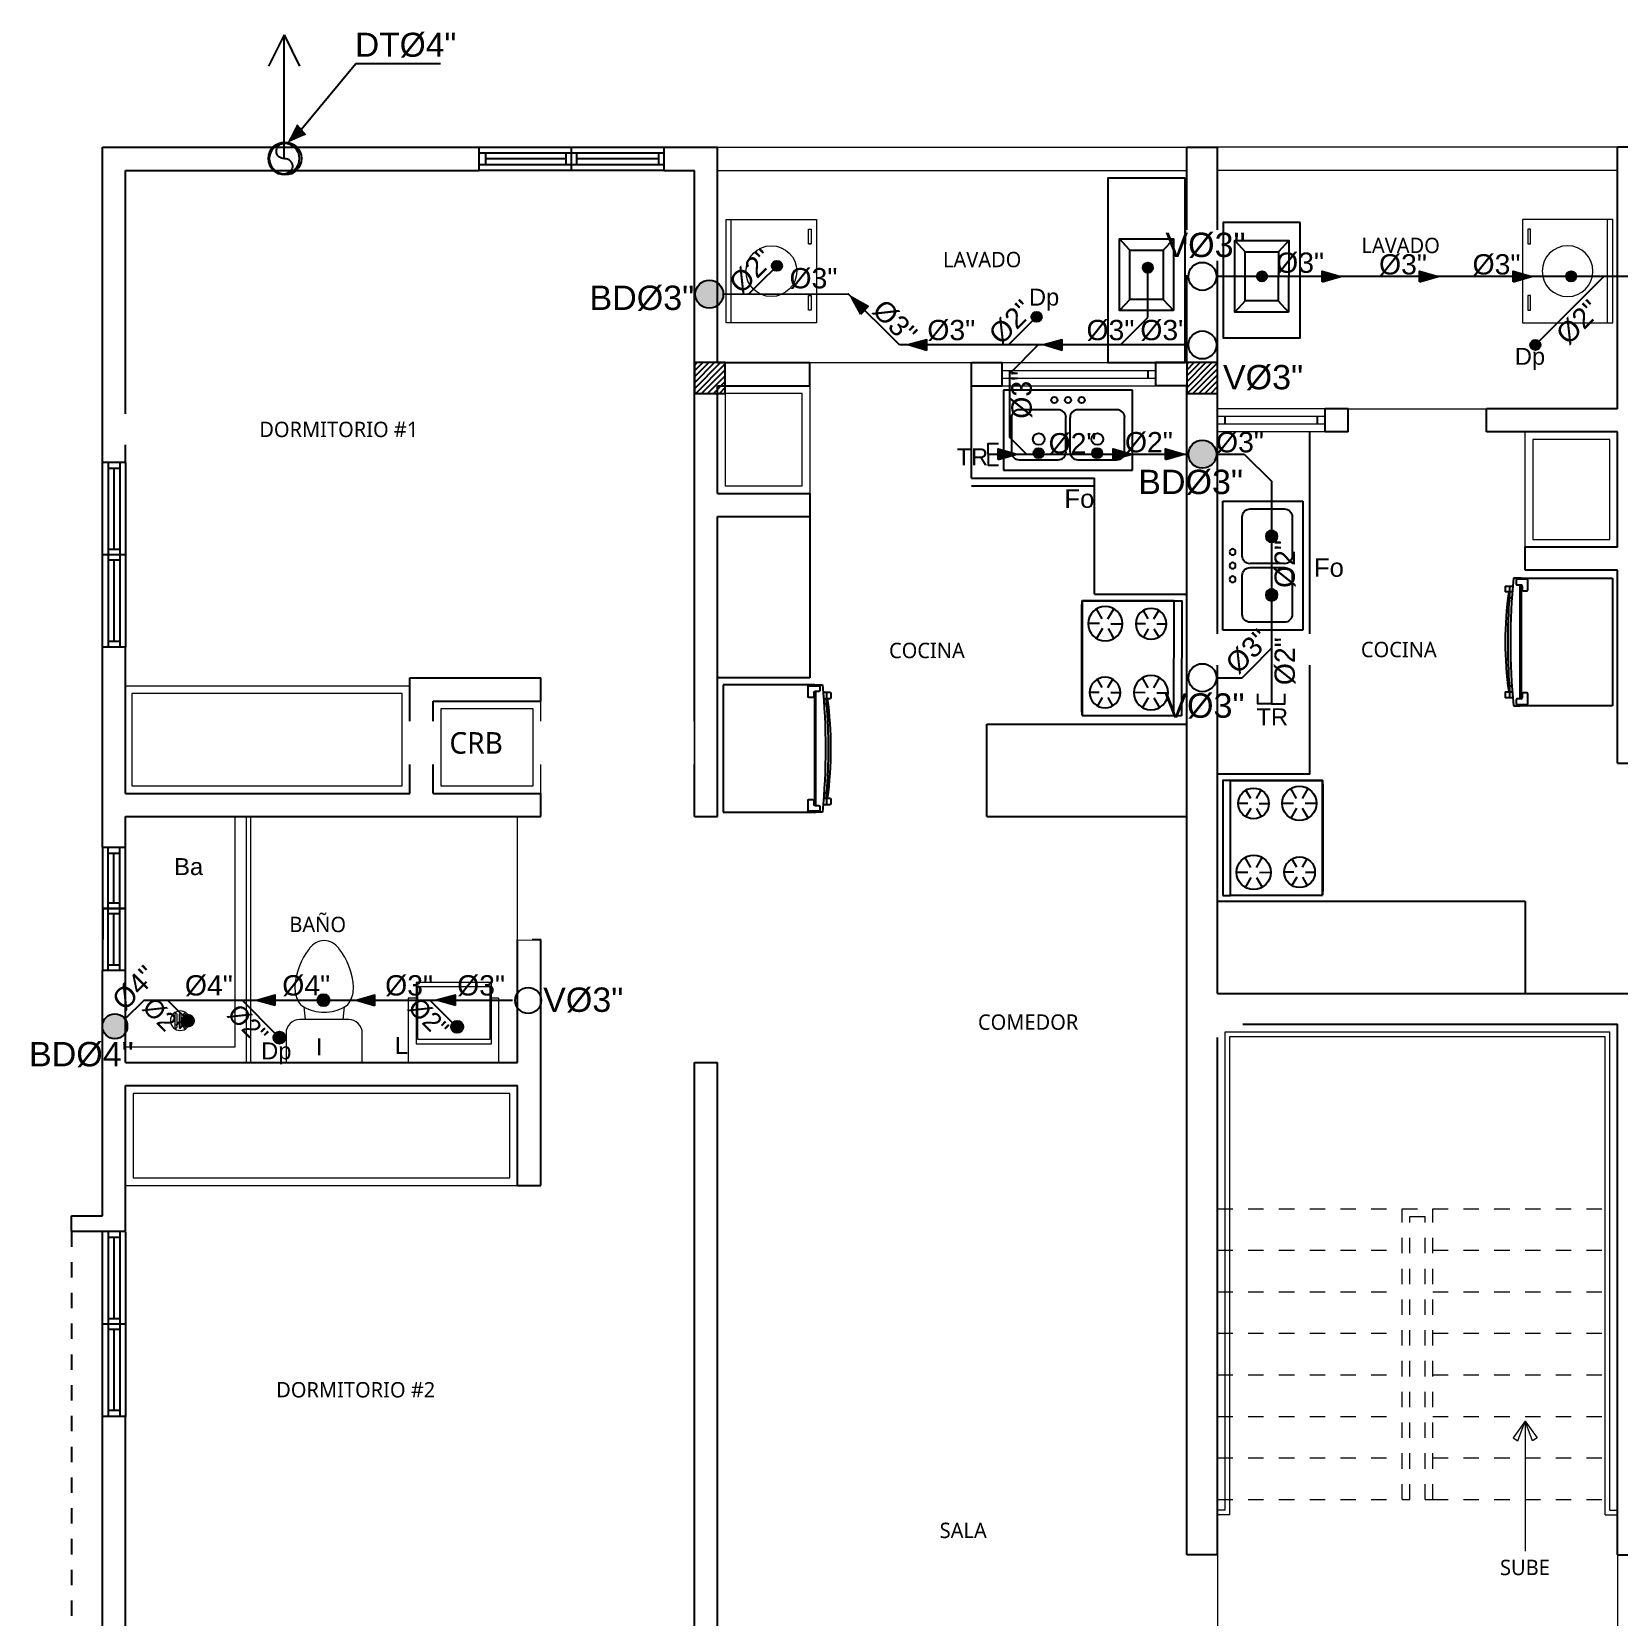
# Model space of a CAD drawing. Header units: feet. Extents: x 1019 to 2236, y -546 to 122.
# Drawn here: x 1084.19 to 1094.51, y 27.31 to 37.61 of the extents above; entities that cross this region are included whole.
import ezdxf

# ---------------------------------------------------------------- set-up
doc = ezdxf.new("R2010")
doc.units = ezdxf.units.FT
doc.header["$LTSCALE"] = 0.05
doc.header["$MEASUREMENT"] = 0
doc.linetypes.add('DASHED2', pattern=[0.375, 0.25, -0.125])
doc.linetypes.add('HIDDEN', pattern=[9.525, 6.35, -3.175])
for name, color, linetype, lineweight in [('A-GENM', 8, 'Continuous', 9), ('A-WALL', 7, 'Continuous', 25), ('closet', 8, 'Continuous', 5), ('COCINA', 8, 'Continuous', 25), ('escalera', 8, 'DASHED2', 0), ('FURN', 8, 'Continuous', 9), ('I-FURN', 8, 'Continuous', 0), ('P-SANR-FIXT', 8, 'Continuous', 9)]:
    doc.layers.add(name, color=color, linetype=linetype, lineweight=lineweight)
for name, color, linetype in [('AGUASNEGRAS', 4, 'Continuous'), ('ANNDTTEXT', 2, 'Continuous'), ('columna', 9, 'Continuous'), ('MUEBLES', 8, 'Continuous'), ('PERT-VENT', 8, 'Continuous'), ('PISO', 8, 'Continuous'), ('TEXTO', 2, 'Continuous'), ('TEXXT', 2, 'Continuous'), ('TXT', 2, 'Continuous'), ('VUELO', 8, 'HIDDEN')]:
    doc.layers.add(name, color=color, linetype=linetype)
doc.styles.add('ads', font='trebuc.ttf', dxfattribs={"height": 0.14})
doc.styles.add('DAMIAN', font='arial.ttf', dxfattribs={"height": 0.12})

# ---------------------------------------------------------------- blocks, each defined once
blk = doc.blocks.new('A$C2C3967B4')
at = {"layer": 'COCINA'}
for p, q in [((0.838, 0.52), (0, 0.52)), ((0, 0.52), (0, 0)), ((0.838, 0), (0.838, 0.52)), ((0.051, 0.342), (0.051, 0.119)), ((0.356, 0.393), (0.102, 0.393)), ((0.406, 0.119), (0.406, 0.342)), ((0.432, 0.342), (0.432, 0.119)), ((0.737, 0.393), (0.483, 0.393)), ((0.787, 0.119), (0.787, 0.342)), ((0.102, 0.068), (0.356, 0.068)), ((0.483, 0.068), (0.737, 0.068)), ((0, 0), (0.838, 0))]:
    blk.add_line(p, q, dxfattribs=at)
for centre, radius in [((0.33, 0.456), 0.0201), ((0.419, 0.456), 0.0201), ((0.508, 0.456), 0.0201), ((0.229, 0.202), 0.0381), ((0.61, 0.202), 0.0381)]:
    blk.add_circle(centre, radius, dxfattribs=at)
for centre, start, end in [((0.102, 0.342), 90, 180), ((0.356, 0.342), 0, 90), ((0.483, 0.342), 90, 180), ((0.737, 0.342), 0, 90), ((0.102, 0.119), 180, 270), ((0.356, 0.119), 270, 0), ((0.483, 0.119), 180, 270), ((0.737, 0.119), 270, 0)]:
    blk.add_arc(centre, 0.0508, start, end, dxfattribs=at)
blk = doc.blocks.new('A$C285A50AC')
at = {"layer": 'MUEBLES'}
for p, q in [((0.001, 0.69, -0.889), (0, 0.029, -0.889)), ((0.001, 0.69), (0.001, 0.639)), ((0.763, 0.688), (0.001, 0.69)), ((0.763, 0.688, -0.889), (0.001, 0.69, -0.889)), ((0.001, 0.639), (0.763, 0.637)), ((0.762, 0.028, -0.889), (0.763, 0.688, -0.889)), ((0.763, 0.637), (0.763, 0.688)), ((0, 0.029, -0.889), (0.762, 0.028, -0.889))]:
    blk.add_line(p, q, dxfattribs=at)
at = {"layer": 'MUEBLES', "color": 8}
for p, q in [((0.12, 0.505, 0.003), (0.054, 0.543, 0.003)), ((0.153, 0.524, 0.003), (0.153, 0.6, 0.003)), ((0.186, 0.505, 0.003), (0.252, 0.543, 0.003)), ((0.577, 0.504, 0.003), (0.523, 0.536, 0.003)), ((0.61, 0.523, 0.003), (0.611, 0.587, 0.003)), ((0.643, 0.504, 0.003), (0.698, 0.536, 0.003)), ((0.12, 0.467, 0.003), (0.054, 0.429, 0.003)), ((0.153, 0.448, 0.003), (0.153, 0.372, 0.003)), ((0.186, 0.467, 0.003), (0.252, 0.429, 0.003)), ((0.577, 0.466, 0.003), (0.522, 0.435, 0.003)), ((0.61, 0.447, 0.003), (0.61, 0.384, 0.003)), ((0.643, 0.466, 0.003), (0.698, 0.434, 0.003)), ((0.12, 0.2, 0.003), (0.065, 0.232, 0.003)), ((0.153, 0.219, 0.003), (0.153, 0.283, 0.003)), ((0.186, 0.2, 0.003), (0.241, 0.232, 0.003)), ((0.577, 0.2, 0.003), (0.511, 0.238, 0.003)), ((0.61, 0.219, 0.003), (0.61, 0.295, 0.003)), ((0.643, 0.199, 0.003), (0.709, 0.237, 0.003)), ((0.12, 0.162, 0.003), (0.065, 0.131, 0.003)), ((0.153, 0.143, 0.003), (0.152, 0.08, 0.003)), ((0.186, 0.162, 0.003), (0.241, 0.13, 0.003)), ((0.577, 0.162, 0.003), (0.511, 0.124, 0.003)), ((0.61, 0.142, 0.003), (0.61, 0.066, 0.003)), ((0.643, 0.161, 0.003), (0.709, 0.123, 0.003))]:
    blk.add_line(p, q, dxfattribs=at)
at = {"layer": 'MUEBLES', "extrusion": (-0.001805, -0.999998, 0)}
for p, q in [((0.063, 0.027, -0.622), (0.698, 0.025, -0.622)), ((0.063, 0.027, -0.102), (0.698, 0.025, -0.102))]:
    blk.add_line(p, q, dxfattribs=at)
at = {"layer": 'MUEBLES'}
for centre, radius in [((0.153, 0.486, 0.003), 0.114), ((0.61, 0.485, 0.003), 0.102), ((0.153, 0.181, 0.003), 0.102), ((0.61, 0.181, 0.003), 0.114)]:
    blk.add_circle(centre, radius, dxfattribs=at)
at = {"layer": 'MUEBLES', "color": 8, "extrusion": (-0.001805, -0.999998, 0)}
for centre in [(0.089, -0.038, -0.027), (0.216, -0.038, -0.027), (0.381, -0.038, -0.027), (0.546, -0.038, -0.027), (0.673, -0.038, -0.027)]:
    blk.add_circle(centre, 0.0254, dxfattribs=at)
at = {"layer": 'MUEBLES'}
for points in [[(0, 0.029), (0.001, 0.639), (0.763, 0.637), (0.762, 0.028)], [(0.001, 0.69, 0.254), (0.001, 0.639, 0.254), (0.763, 0.637, 0.254), (0.763, 0.688, 0.254)]]:
    blk.add_3dface(points, dxfattribs=at)
at = {"layer": 'MUEBLES', "color": 8}
for points in [[(0.025, 0.027, -0.076), (0.025, 0.027, -0.533), (0.737, 0.025, -0.533), (0.737, 0.025, -0.076)], [(0.025, 0.027, -0.597), (0.025, 0.027, -0.851), (0.737, 0.025, -0.851), (0.737, 0.025, -0.597)]]:
    blk.add_3dface(points, dxfattribs=at)
blk = doc.blocks.new('A$C007B5363')
at = {"layer": 'COCINA'}
for p, q in [((0, 0.829), (0.594, 0.829)), ((0, 0), (0, 0.829)), ((0.594, 0.829), (0.601, 0.829)), ((0.594, 0.822), (0.594, 0.829)), ((0.601, 0.829), (0.601, 0.822)), ((0.645, 0.829), (0.601, 0.829)), ((0.551, 0.816), (0.551, 0.752)), ((0.621, 0.822), (0.557, 0.822)), ((0.557, 0.746), (0.582, 0.746)), ((0.589, 0.752), (0.589, 0.778)), ((0.594, 0.045), (0.594, 0.784)), ((0.595, 0.784), (0.621, 0.784)), ((0.601, 0.784), (0.601, 0.044)), ((0.627, 0.791), (0.627, 0.816)), ((0.649, 0.778), (0.671, 0.778)), ((0.671, 0.74), (0.651, 0.74)), ((0.671, 0.778), (0.698, 0.778)), ((0.671, 0.74), (0.671, 0.778)), ((0.671, 0.74), (0.671, 0.778)), ((0.698, 0.74), (0.671, 0.74)), ((0.671, 0.74), (0.671, 0.702)), ((0.671, 0.702), (0.671, 0.74)), ((0.699, 0.74), (0.699, 0.778)), ((0.654, 0.702), (0.671, 0.702)), ((0.671, 0.127), (0.654, 0.127)), ((0.671, 0.127), (0.671, 0.089)), ((0.671, 0.089), (0.671, 0.127)), ((0.594, 0), (0, 0)), ((0.551, 0.076), (0.551, 0.013)), ((0.582, 0.083), (0.557, 0.083)), ((0.557, 0.006), (0.621, 0.006)), ((0.589, 0.051), (0.589, 0.076)), ((0.594, 0), (0.594, 0.006)), ((0.594, 0), (0.601, 0)), ((0.621, 0.044), (0.595, 0.044)), ((0.601, 0.006), (0.601, 0)), ((0.601, 0), (0.645, 0)), ((0.627, 0.013), (0.627, 0.038)), ((0.671, 0.051), (0.649, 0.051)), ((0.651, 0.089), (0.671, 0.089)), ((0.671, 0.089), (0.698, 0.089)), ((0.671, 0.051), (0.671, 0.089)), ((0.671, 0.051), (0.671, 0.089)), ((0.698, 0.051), (0.671, 0.051)), ((0.699, 0.051), (0.699, 0.089))]:
    blk.add_line(p, q, dxfattribs=at)
for centre, radius, start, end in [((-3.851, 0.414), 4.515, 354.7351, 5.2649), ((0.557, 0.816), 0.00635, 90, 180), ((0.557, 0.752), 0.00635, 180, 270), ((0.582, 0.752), 0.00635, 270, 360), ((0.595, 0.778), 0.00635, 90, 180), ((0.621, 0.816), 0.00635, 360, 90), ((0.621, 0.791), 0.00635, 270, 360), ((-1.675, 0.414), 2.373, 352.1151, 7.8849), ((-3.079, 0.414), 3.761, 355.6182, 4.3818), ((0.557, 0.076), 0.00635, 90, 180), ((0.557, 0.013), 0.00635, 180, 270), ((0.582, 0.076), 0.00635, 360, 90), ((0.595, 0.051), 0.00635, 180, 270), ((0.621, 0.038), 0.00635, 360, 90), ((0.621, 0.013), 0.00635, 270, 360)]:
    blk.add_arc(centre, radius, start, end, dxfattribs=at)
blk = doc.blocks.new('bath_sink_6127 - bath_sink_6127-V2-Nivel 1')
at = {"layer": 'I-FURN'}
for p, q in [((0.293, 0.297), (-0.127, 0.297)), ((-0.127, 0.297), (-0.127, -0.29)), ((0.395, 0.244), (-0.005, 0.244)), ((-0.005, 0.244), (-0.005, -0.245)), ((0.025, -0.234), (0.025, 0.233)), ((0.025, 0.233), (0.369, 0.233)), ((0.293, 0.244), (0.293, 0.297)), ((0.369, 0.233), (0.369, -0.234)), ((0.395, -0.245), (0.395, 0.244)), ((0.293, -0.29), (-0.127, -0.29)), ((-0.005, -0.245), (0.395, -0.245)), ((0.369, -0.234), (0.025, -0.234)), ((0.293, -0.29), (0.293, -0.245))]:
    blk.add_line(p, q, dxfattribs=at)
blk = doc.blocks.new('Toilet_-_Tank_-_3D_4840 - 17_ High_ Seat Not Visible-536545-Nivel 1')
at = {"layer": 'P-SANR-FIXT'}
for p, q in [((0.248, 0.489), (-0.248, 0.489)), ((-0.248, 0.489), (-0.248, 0.298)), ((0.248, 0.298), (0.248, 0.489)), ((-0.159, 0.21), (-0.123, 0.21)), ((-0.123, 0.21), (-0.132, 0.127)), ((-0.123, 0.21), (0.123, 0.21)), ((0.132, 0.127), (0.123, 0.21)), ((0.123, 0.21), (0.159, 0.21))]:
    blk.add_line(p, q, dxfattribs=at)
for centre, radius, start, end in [((-0.159, 0.298), 0.0889, 180, 270), ((0.159, 0.298), 0.0889, 270, 360), ((-0.083, 0.041), 0.0995, 119.8981, 151.0596), ((0, -0.104), 0.266, 90.1019, 119.8981), ((0, -0.104), 0.266, 60.1019, 89.8981), ((0.083, 0.041), 0.0995, 28.9404, 60.1019), ((-0.023, 0.008), 0.167, 151.0596, 182.709), ((0.023, 0.008), 0.167, 357.291, 28.9404), ((0.25, 0.021), 0.441, 182.709, 218.5058), ((-0.25, 0.021), 0.441, 321.4942, 357.291), ((0.011, -0.169), 0.136, 218.5058, 265.219), ((-0.011, -0.169), 0.136, 274.781, 321.4942)]:
    blk.add_arc(centre, radius, start, end, dxfattribs=at)
blk = doc.blocks.new('A$C01EB0BB3')
at = {"layer": 'FURN'}
for p, q in [((0, 0, 224.5603), (0, 0.6096, 224.5603)), ((0, 0.6096, 224.5603), (0.5334, 0.6096, 224.5603)), ((0.5034, 0.6096, 224.5603), (0.5034, 0, 224.5603)), ((0.5334, 0.6096, 224.5603), (0.5334, 0, 224.5603)), ((0.5334, 0, 224.5603), (0, 0, 224.5603))]:
    blk.add_line(p, q, dxfattribs=at)
at = {"layer": 'FURN', "ltscale": 0.02, "elevation": 224.5603}
for points in [[(0.047, 0.5357), (0.047, 0.4496), (0.0315, 0.4496), (0.0315, 0.5357)], [(0.047, 0.1432), (0.047, 0.0572), (0.0315, 0.0572), (0.0315, 0.1432)]]:
    blk.add_lwpolyline(points, close=True, dxfattribs=at)
at = {"layer": 'FURN', "ltscale": 0.02}
blk.add_circle((0.2667, 0.3048, 224.5603), 0.15, dxfattribs=at)
blk = doc.blocks.new('A$C153C7E87')
at = {"layer": 'COCINA'}
for p, q in [((0.076, 0.804), (0.143, 0.731)), ((0.427, 0.804), (0.36, 0.731)), ((0.143, 0.411), (0.076, 0.339)), ((0.36, 0.411), (0.427, 0.339))]:
    blk.add_line(p, q, dxfattribs=at)
at = {"layer": 'COCINA', "extrusion": (1.60732e-15, -2.48059e-15, -1)}
for points in [[(-0.502, 1.2), (0, 1.2), (0, 0), (-0.502, 0)], [(-0.427, 0.339), (-0.076, 0.339), (-0.076, 0.804), (-0.427, 0.804)], [(-0.36, 0.411), (-0.143, 0.411), (-0.143, 0.731), (-0.36, 0.731)]]:
    blk.add_lwpolyline(points, close=True, dxfattribs=at)
blk = doc.blocks.new('A$C59FC24C1')
at = {"layer": 'PERT-VENT', "extrusion": (-2.36783e-12, 8.94772e-16, -1)}
for p, q in [((0, 0), (0, 1.2)), ((0.038, 1.2), (0.038, 0)), ((0.038, 1.165), (0.113, 1.165)), ((0.038, 1.165), (0.113, 1.165)), ((0.075, 1.165), (0.075, 0.635)), ((0.113, 1.2), (0.113, 0)), ((0.15, 1.2), (0.15, 0)), ((0.113, 0.635), (0.038, 0.635)), ((0.15, 0.6), (0, 0.6)), ((0.113, 0.565), (0.038, 0.565)), ((0.075, 0.565), (0.075, 0.04)), ((0.038, 0.04), (0.113, 0.04))]:
    blk.add_line(p, q, dxfattribs=at)
blk = doc.blocks.new('A$C206B62E9')
at = {"color": 2}
blk.add_circle((0.125, 0.125), 0.125, dxfattribs=at)
for centre, start, end in [((0.063, 0.129), 356.4536, 176.4536), ((0.187, 0.121), 176.4536, 356.4536)]:
    blk.add_arc(centre, 0.0625, start, end, dxfattribs=at)
blk = doc.blocks.new('A$C012446DC')
at = {"layer": 'PISO'}
h = blk.add_hatch(dxfattribs=at)
h.set_pattern_fill('ANSI31', color=256, scale=0.008571, angle=180)
h.set_pattern_definition([(225, (206536.064322, 1154820.960068), (0.0192434059784, -0.0192434059784), [])])
h.paths.add_polyline_path([(0, 0), (0.2, 0), (0.2, 0.2), (0, 0.2)])
at = {"layer": 'columna'}
blk.add_lwpolyline([(0.2, 0.2), (0, 0.2), (0, 0), (0.2, 0)], close=True, dxfattribs=at)
blk = doc.blocks.new('A$C387E0859')
for p in [(0, 8.7), (3.2, 8.7), (0, 0), (3.2, 0), (6, 0), (9.2, 0)]:
    blk.add_blockref('A$C012446DC', p)
blk = doc.blocks.new('A$C074D4DC8')
at = {"layer": 'FURN'}
blk.add_line((0.0418, 0.3424), (0.0418, -0.1979), dxfattribs=at)
for points in [[(0.0418, 0.3424), (-0.0084, 0.2735), (0.0117, 0.2615), (0.0418, 0.3424)], [(0.0418, 0.3424), (0.0919, 0.2735), (0.0719, 0.2615), (0.0418, 0.3424)]]:
    blk.add_lwpolyline(points, dxfattribs=at)

msp = doc.modelspace()

# ---------------------------------------------------------------- hatches: boundary and pattern name
at = {"layer": 'AGUASNEGRAS', "ltscale": 3}
h = msp.add_hatch(color=256, dxfattribs=at)
h.dxf.hatch_style = 1
edge = h.paths.add_edge_path()
edge.add_arc((1092.19, 36.023), 0.033, 270, 630, ccw=False)
at = {"layer": 'AGUASNEGRAS'}
for points in [[(1092.58, 36.057), (1092.699, 36.023), (1092.58, 35.988)], [(1093.214, 36.057), (1093.334, 36.023), (1093.214, 35.988)], [(1093.822, 36.057), (1093.942, 36.023), (1093.822, 35.988)], [(1089.63, 35.827), (1089.521, 35.888), (1089.582, 35.778)], [(1090.01, 35.611), (1089.89, 35.577), (1090.01, 35.542)], [(1090.89, 35.611), (1090.77, 35.577), (1090.89, 35.542)], [(1090.475, 34.902), (1090.595, 34.867), (1090.475, 34.833)], [(1091.222, 34.902), (1091.342, 34.867), (1091.222, 34.833)], [(1091.562, 34.902), (1091.682, 34.867), (1091.562, 34.833)], [(1085.774, 31.351), (1085.654, 31.316), (1085.774, 31.282)], [(1086.422, 31.35), (1086.302, 31.316), (1086.422, 31.281)], [(1086.945, 31.351), (1086.825, 31.317), (1086.945, 31.282)]]:
    msp.add_hatch(color=256, dxfattribs=at).paths.add_polyline_path(points)
at = {"layer": 'AGUASNEGRAS', "ltscale": 3}
h = msp.add_hatch(color=256, dxfattribs=at)
h.dxf.hatch_style = 1
edge = h.paths.add_edge_path()
edge.add_arc((1094.2, 36.023), 0.033, 270, 630, ccw=False)
h = msp.add_hatch(color=256, dxfattribs=at)
h.dxf.hatch_style = 1
edge = h.paths.add_edge_path()
edge.add_arc((1088.596, 35.907), 0.091, 0, 360)
h = msp.add_hatch(color=256, dxfattribs=at)
h.dxf.hatch_style = 1
edge = h.paths.add_edge_path()
edge.add_arc((1090.724, 35.76), 0.033, 270, 630, ccw=False)
h = msp.add_hatch(color=256, dxfattribs=at)
h.dxf.hatch_style = 1
edge = h.paths.add_edge_path()
edge.add_arc((1093.967, 35.577), 0.033, 270, 630, ccw=False)
h = msp.add_hatch(color=256, dxfattribs=at)
h.dxf.hatch_style = 1
edge = h.paths.add_edge_path()
edge.add_arc((1090.737, 34.874), 0.033, 0, 360)
h = msp.add_hatch(color=256, dxfattribs=at)
h.dxf.hatch_style = 1
edge = h.paths.add_edge_path()
edge.add_arc((1091.118, 34.874), 0.033, 0, 360)
h = msp.add_hatch(color=256, dxfattribs=at)
h.dxf.hatch_style = 1
edge = h.paths.add_edge_path()
edge.add_arc((1091.802, 34.867), 0.091, 0, 360)
h = msp.add_hatch(color=256, dxfattribs=at)
h.dxf.hatch_style = 1
edge = h.paths.add_edge_path()
edge.add_arc((1092.251, 34.333), 0.033, 0, 360)
h = msp.add_hatch(color=256, dxfattribs=at)
h.dxf.hatch_style = 1
edge = h.paths.add_edge_path()
edge.add_arc((1092.251, 33.952), 0.033, 0, 360)
h = msp.add_hatch(color=256, dxfattribs=at)
h.dxf.hatch_style = 1
edge = h.paths.add_edge_path()
edge.add_arc((1086.087, 31.318), 0.0394, 0, 360)
h = msp.add_hatch(color=256, dxfattribs=at)
h.dxf.hatch_style = 1
edge = h.paths.add_edge_path()
edge.add_arc((1084.731, 31.148), 0.0812, 0, 360)
h = msp.add_hatch(color=256, dxfattribs=at)
h.dxf.hatch_style = 1
edge = h.paths.add_edge_path()
edge.add_arc((1085.206, 31.184), 0.0394, 0, 360)
h = msp.add_hatch(color=256, dxfattribs=at)
h.dxf.hatch_style = 1
edge = h.paths.add_edge_path()
edge.add_arc((1086.957, 31.144), 0.0394, 0, 360)
h = msp.add_hatch(color=256, dxfattribs=at)
h.dxf.hatch_style = 1
edge = h.paths.add_edge_path()
edge.add_arc((1085.802, 31.074), 0.0394, 0, 360)
at = {"layer": 'TEXTO'}
msp.add_hatch(color=2, dxfattribs=at).paths.add_polyline_path([(1085.853, 36.891), (1085.971, 36.943), (1085.914, 37.009)])
msp.add_hatch(color=2, dxfattribs=at).paths.add_polyline_path([(1085.853, 36.891), (1085.971, 36.943), (1085.914, 37.009)])

# ---------------------------------------------------------------- linework, layer by layer
at = {"layer": 'A-GENM'}
for p, q in [((1088.65, 36.862), (1091.7, 36.862)), ((1091.9, 36.862), (1091.9, 36.862)), ((1094.5, 36.862), (1091.9, 36.862)), ((1088.65, 36.712), (1091.7, 36.712)), ((1094.5, 36.712), (1091.9, 36.712)), ((1094.5, 32.859), (1094.5, 32.859))]:
    msp.add_line(p, q, dxfattribs=at)
at = {"layer": 'A-WALL'}
for p, q in [((1084.65, 36.862), (1087.1, 36.862)), ((1084.65, 34.815), (1084.65, 36.862)), ((1084.65, 36.862), (1087.1, 36.862)), ((1088.3, 36.862), (1088.65, 36.862)), ((1088.65, 35.462), (1088.65, 36.862)), ((1091.7, 35.462), (1091.7, 36.862)), ((1091.7, 36.862), (1091.9, 36.862)), ((1091.9, 31.362), (1091.9, 36.862)), ((1096.097, 36.862), (1094.5, 36.862)), ((1094.5, 35.162), (1094.5, 36.862)), ((1084.8, 34.815), (1084.8, 36.712)), ((1084.8, 36.712), (1087.1, 36.712)), ((1088.3, 36.712), (1088.5, 36.712)), ((1088.5, 32.512), (1088.5, 36.712)), ((1088.65, 35.462), (1089.25, 35.462)), ((1089.25, 35.312), (1089.25, 35.462)), ((1090.3, 35.312), (1090.3, 35.462)), ((1090.3, 35.462), (1090.5, 35.462)), ((1090.5, 35.312), (1090.5, 35.462)), ((1091.5, 35.312), (1091.5, 35.462)), ((1091.7, 35.462), (1091.5, 35.462)), ((1088.65, 35.312), (1089.25, 35.312)), ((1088.65, 34.612), (1088.65, 35.312)), ((1090.3, 35.312), (1090.5, 35.312)), ((1091.7, 35.312), (1091.5, 35.312)), ((1091.7, 27.712), (1091.7, 35.312)), ((1092.6, 35.012), (1092.6, 35.162)), ((1092.75, 35.162), (1092.6, 35.162)), ((1092.75, 35.012), (1092.75, 35.162)), ((1094.5, 35.162), (1093.65, 35.162)), ((1093.65, 35.012), (1093.65, 35.162)), ((1092.75, 35.012), (1092.6, 35.012)), ((1094.5, 35.012), (1093.65, 35.012)), ((1094.5, 34.262), (1094.5, 35.012)), ((1088.65, 34.612), (1089.25, 34.612)), ((1089.25, 34.612), (1089.25, 34.462)), ((1088.65, 34.462), (1089.25, 34.462)), ((1094.5, 34.262), (1093.9, 34.262)), ((1093.9, 34.112), (1093.9, 34.262)), ((1094.5, 34.112), (1093.9, 34.112)), ((1094.5, 32.859), (1094.5, 34.112)), ((1084.65, 32.313), (1084.65, 33.612)), ((1084.8, 32.662), (1084.8, 33.612)), ((1086.65, 32.662), (1086.65, 33.412)), ((1086.65, 33.412), (1087.5, 33.412)), ((1087.5, 33.262), (1087.5, 33.412)), ((1086.8, 32.662), (1086.8, 33.262)), ((1086.8, 33.262), (1087.5, 33.262)), ((1094.5, 32.859), (1096.75, 32.859)), ((1084.8, 32.662), (1086.65, 32.662)), ((1086.8, 32.662), (1087.5, 32.662)), ((1087.5, 32.512), (1087.5, 32.662)), ((1084.8, 32.313), (1084.8, 32.512)), ((1084.8, 32.512), (1087.5, 32.512)), ((1088.5, 32.512), (1088.65, 32.512)), ((1087.35, 30.912), (1087.35, 31.712)), ((1087.35, 31.712), (1087.5, 31.712)), ((1087.5, 30.112), (1087.5, 31.712)), ((1084.65, 29.915), (1084.65, 31.51)), ((1084.8, 30.912), (1084.8, 31.51)), ((1091.9, 31.362), (1094.7, 31.362)), ((1091.9, 27.712), (1091.9, 31.162)), ((1091.9, 27.712), (1091.9, 31.162)), ((1091.9, 31.162), (1094.5, 31.162)), ((1094.5, 27.712), (1094.5, 31.162)), ((1084.8, 30.912), (1087.35, 30.912)), ((1088.5, 25.862), (1088.5, 30.912)), ((1088.5, 30.912), (1088.65, 30.912)), ((1088.65, 26.712), (1088.65, 30.912)), ((1084.8, 29.815), (1084.8, 30.762)), ((1084.8, 30.762), (1087.35, 30.762)), ((1087.35, 30.112), (1087.35, 30.762)), ((1087.35, 30.112), (1087.5, 30.112)), ((1084.45, 29.815), (1084.45, 29.915)), ((1084.65, 25.712), (1084.65, 28.612)), ((1084.8, 25.862), (1084.8, 28.612)), ((1091.9, 27.712), (1091.7, 27.712)), ((1094.5, 27.712), (1094.7, 27.712))]:
    msp.add_line(p, q, dxfattribs=at)
at = {"layer": 'A-WALL', "extrusion": (-6.28888e-16, -1.94037e-15, -1)}
for p, q in [((1087.1, 36.712), (1087.1, 36.862)), ((1088.3, 36.862), (1088.3, 36.712))]:
    msp.add_line(p, q, dxfattribs=at)
at = {"layer": 'A-WALL', "extrusion": (-1.27878e-17, -1.31713e-15, -1)}
for p, q in [((1084.65, 34.815), (1084.8, 34.815)), ((1084.8, 33.612), (1084.65, 33.612)), ((1084.65, 32.313), (1084.8, 32.313)), ((1084.8, 31.51), (1084.65, 31.51)), ((1084.45, 29.915), (1084.65, 29.915)), ((1084.45, 29.815), (1084.8, 29.815)), ((1084.8, 28.612), (1084.65, 28.612))]:
    msp.add_line(p, q, dxfattribs=at)
at = {"layer": 'AGUASNEGRAS', "ltscale": 3}
for p, q in [((1094.7, 36.023), (1091.893, 36.023)), ((1093.991, 35.601), (1094.413, 36.023)), ((1088.687, 35.908, 0.417), (1089.498, 35.91, 0.109)), ((1089.832, 35.577), (1089.498, 35.91)), ((1090.724, 35.76), (1090.542, 35.577)), ((1091.27, 35.577), (1091.447, 35.755)), ((1091.711, 35.577), (1089.832, 35.577)), ((1090.735, 35.577), (1090.549, 35.391)), ((1090.549, 34.976), (1090.549, 35.391)), ((1090.658, 34.867), (1090.549, 34.976)), ((1090.409, 34.867), (1091.711, 34.867)), ((1091.893, 34.867), (1092.074, 34.867)), ((1092.074, 34.867), (1092.251, 34.691)), ((1091.893, 33.414), (1092.061, 33.414)), ((1084.919, 31.316), (1084.797, 31.195)), ((1087.316, 31.316), (1084.919, 31.316)), ((1085.076, 31.316), (1085.235, 31.157)), ((1085.56, 31.316), (1085.774, 31.102)), ((1086.78, 31.317), (1086.956, 31.14))]:
    msp.add_line(p, q, dxfattribs=at)
at = {"layer": 'AGUASNEGRAS'}
for points in [[(1092.58, 35.988), (1092.58, 36.057), (1092.699, 36.023)], [(1092.58, 35.988), (1092.699, 36.023)], [(1093.214, 35.988), (1093.214, 36.057), (1093.334, 36.023)], [(1093.214, 35.988), (1093.334, 36.023)], [(1093.822, 35.988), (1093.822, 36.057), (1093.942, 36.023)], [(1093.822, 35.988), (1093.942, 36.023)], [(1089.582, 35.778), (1089.63, 35.827), (1089.521, 35.888)], [(1089.582, 35.778), (1089.521, 35.888)], [(1090.01, 35.542), (1090.01, 35.611), (1089.89, 35.577)], [(1090.89, 35.542), (1090.89, 35.611), (1090.77, 35.577)], [(1090.01, 35.542), (1089.89, 35.577)], [(1090.89, 35.542), (1090.77, 35.577)], [(1090.475, 34.833), (1090.475, 34.902), (1090.595, 34.867)], [(1090.475, 34.833), (1090.595, 34.867)], [(1091.222, 34.833), (1091.222, 34.902), (1091.342, 34.867)], [(1091.222, 34.833), (1091.342, 34.867)], [(1091.562, 34.833), (1091.562, 34.902), (1091.682, 34.867)], [(1091.562, 34.833), (1091.682, 34.867)], [(1085.774, 31.282), (1085.774, 31.351), (1085.654, 31.316)], [(1085.774, 31.282), (1085.654, 31.316)], [(1086.422, 31.281), (1086.422, 31.35), (1086.302, 31.316)], [(1086.422, 31.281), (1086.302, 31.316)], [(1086.945, 31.282), (1086.945, 31.351), (1086.825, 31.317)], [(1086.945, 31.282), (1086.825, 31.317)]]:
    msp.add_lwpolyline(points, dxfattribs=at)
at = {"layer": 'AGUASNEGRAS', "ltscale": 3}
for points in [[(1090.409, 34.867), (1090.409, 34.937), (1090.477, 34.937)], [(1090.409, 34.867), (1090.409, 34.796), (1090.477, 34.796)], [(1092.251, 33.244), (1092.163, 33.244), (1092.163, 33.31)], [(1092.251, 33.244), (1092.338, 33.244), (1092.338, 33.31)]]:
    msp.add_lwpolyline(points, dxfattribs=at)
for centre, radius in [((1092.19, 36.023), 0.033), ((1094.2, 36.023), 0.033), ((1088.596, 35.907, 0.669), 0.091), ((1090.724, 35.76), 0.033), ((1091.802, 35.577), 0.091), ((1093.967, 35.577), 0.033), ((1090.737, 34.874), 0.033), ((1091.118, 34.874), 0.033), ((1091.802, 34.867), 0.091), ((1092.251, 34.333), 0.033), ((1092.251, 33.952), 0.033), ((1087.419, 31.316), 0.0843), ((1086.087, 31.318), 0.0394), ((1084.731, 31.148), 0.0812), ((1085.206, 31.184), 0.0394), ((1086.957, 31.144), 0.0394), ((1085.802, 31.074), 0.0394), ((1085.802, 31.074), 0.0394)]:
    msp.add_circle(centre, radius, dxfattribs=at)
at = {"layer": 'ANNDTTEXT', "ltscale": 0.5}
msp.add_circle((1085.837, 36.789), 0.107, dxfattribs=at)
msp.add_circle((1085.837, 36.789), 0.107, dxfattribs=at)
at = {"layer": 'closet'}
for p, q in [((1089.25, 35.462), (1090.3, 35.462)), ((1089.25, 35.312), (1089.25, 34.612)), ((1092.75, 35.162), (1093.65, 35.162)), ((1093.9, 34.262), (1093.9, 35.012)), ((1084.8, 33.362), (1086.65, 33.362)), ((1087.5, 32.662), (1087.5, 33.262)), ((1094.42, 27.972), (1094.42, 31.082)), ((1094.45, 28.002), (1094.45, 31.112)), ((1084.8, 30.112), (1087.35, 30.112)), ((1091.95, 28.002), (1091.9, 28.002)), ((1091.98, 27.972), (1091.9, 27.972)), ((1094.42, 27.972), (1094.5, 27.972)), ((1094.45, 28.002), (1094.5, 28.002)), ((1091.9, 27.712), (1091.9, 26.712)), ((1094.5, 27.712), (1094.5, 26.712))]:
    msp.add_line(p, q, dxfattribs=at)
for points in [[(1088.7, 34.662), (1089.2, 34.662), (1089.2, 35.262), (1088.7, 35.262)], [(1093.95, 34.312), (1094.45, 34.312), (1094.45, 34.962), (1093.95, 34.962)], [(1084.85, 30.162), (1087.3, 30.162), (1087.3, 30.712), (1084.85, 30.712)]]:
    msp.add_lwpolyline(points, close=True, dxfattribs=at)
at = {"layer": 'COCINA'}
for p, q in [((1092.079, 35.863), (1092.012, 35.791)), ((1092.295, 35.863), (1092.362, 35.791)), ((1090.3, 34.712), (1090.3, 35.312)), ((1092.5, 32.786), (1092.5, 35.012)), ((1090.3, 34.712), (1091.1, 34.712)), ((1090.3, 34.662), (1091.1, 34.662)), ((1091.1, 33.958), (1091.1, 34.712)), ((1091.1, 33.958), (1091.7, 33.958)), ((1089.25, 33.412), (1088.65, 33.412)), ((1090.4, 32.512), (1090.4, 33.112)), ((1090.4, 33.112), (1091.7, 33.112)), ((1092.5, 32.786), (1091.9, 32.786)), ((1090.4, 32.512), (1091.7, 32.512)), ((1091.9, 31.962), (1093.9, 31.962)), ((1093.9, 31.962), (1093.9, 31.362))]:
    msp.add_line(p, q, dxfattribs=at)
at = {"layer": 'escalera'}
for p, q in [((1091.9, 29.962), (1093.1, 29.962)), ((1093.1, 28.072), (1093.1, 29.962)), ((1093.1, 29.962), (1093.3, 29.962)), ((1093.3, 29.962), (1094.5, 29.962)), ((1093.3, 28.072), (1093.3, 29.962)), ((1093.15, 28.072), (1093.15, 29.912)), ((1093.15, 29.912), (1093.25, 29.912)), ((1093.25, 28.072), (1093.25, 29.912)), ((1091.9, 29.692), (1093.1, 29.692)), ((1093.3, 29.692), (1094.5, 29.692)), ((1091.9, 29.422), (1093.1, 29.422)), ((1093.3, 29.422), (1094.5, 29.422)), ((1091.9, 29.152), (1093.1, 29.152)), ((1093.3, 29.152), (1094.5, 29.152)), ((1091.9, 28.882), (1093.1, 28.882)), ((1093.3, 28.882), (1094.5, 28.882)), ((1091.9, 28.612), (1093.1, 28.612)), ((1093.3, 28.612), (1094.5, 28.612)), ((1091.9, 28.342), (1093.1, 28.342)), ((1093.3, 28.342), (1094.5, 28.342)), ((1091.9, 28.072), (1093.1, 28.072)), ((1093.1, 28.072), (1093.15, 28.072)), ((1093.25, 28.072), (1093.3, 28.072)), ((1093.3, 28.072), (1094.5, 28.072))]:
    msp.add_line(p, q, dxfattribs=at)
at = {"layer": 'P-SANR-FIXT'}
for p, q in [((1084.8, 32.512), (1085.588, 32.512)), ((1085.124, 31.139), (1085.124, 31.228)), ((1085.133, 31.228), (1085.133, 31.139)), ((1085.151, 31.139), (1085.151, 31.228)), ((1085.16, 31.228), (1085.16, 31.139)), ((1085.179, 31.139), (1085.179, 31.228)), ((1085.188, 31.228), (1085.188, 31.139)), ((1085.511, 31.013), (1084.8, 31.013)), ((1084.8, 30.912), (1085.588, 30.912)), ((1084.924, 30.912), (1085.588, 30.912)), ((1085.613, 30.912), (1085.588, 30.912)), ((1085.613, 30.912), (1085.588, 30.912))]:
    msp.add_line(p, q, dxfattribs=at)
for centre, radius, start, end in [((1085.156, 31.184), 0.0635, 90, 270), ((1085.156, 31.184), 0.0635, 90, 270), ((1085.128, 31.228), 0.00444, 360, 180), ((1085.156, 31.228), 0.00444, 360, 180), ((1085.156, 31.184), 0.0635, 270, 90), ((1085.156, 31.184), 0.0635, 270, 90), ((1085.183, 31.228), 0.00444, 360, 180), ((1085.128, 31.139), 0.00444, 180, 360), ((1085.156, 31.139), 0.00444, 180, 360), ((1085.183, 31.139), 0.00444, 180, 360)]:
    msp.add_arc(centre, radius, start, end, dxfattribs=at)
at = {"layer": 'PERT-VENT', "lineweight": 15}
for p, q in [((1090.5, 35.462), (1091.5, 35.462)), ((1090.5, 35.412), (1091.5, 35.412)), ((1090.55, 35.412), (1091.45, 35.412)), ((1090.5, 35.362), (1091.5, 35.362)), ((1090.5, 35.312), (1091.5, 35.312)), ((1092.6, 35.162), (1091.9, 35.162)), ((1092.6, 35.112), (1091.9, 35.112)), ((1092.55, 35.112), (1091.95, 35.112)), ((1092.6, 35.062), (1091.9, 35.062)), ((1092.6, 35.012), (1091.9, 35.012))]:
    msp.add_line(p, q, dxfattribs=at)
at = {"layer": 'PERT-VENT'}
for p, q in [((1090.55, 35.362), (1090.55, 35.412)), ((1091.45, 35.362), (1091.45, 35.412)), ((1091.95, 35.062), (1091.95, 35.112)), ((1092.55, 35.062), (1092.55, 35.112))]:
    msp.add_line(p, q, dxfattribs=at)
at = {"layer": 'PERT-VENT', "extrusion": (-2.36783e-12, -8.94772e-16, -1)}
for p, q in [((1084.688, 32.273), (1084.763, 32.273)), ((1084.688, 31.548), (1084.763, 31.548)), ((1084.688, 31.548), (1084.763, 31.548))]:
    msp.add_line(p, q, dxfattribs=at)
at = {"layer": 'TEXTO', "color": 2}
for p, q in [((1085.831, 37.592), (1085.73, 37.389)), ((1085.831, 36.788), (1085.831, 37.592)), ((1085.831, 37.592), (1085.932, 37.389)), ((1085.943, 36.977), (1086.297, 37.406)), ((1085.943, 36.977), (1086.297, 37.406)), ((1086.297, 37.406), (1086.848, 37.406)), ((1086.297, 37.406), (1086.848, 37.406)), ((1085.914, 37.009), (1085.971, 36.943)), ((1085.914, 37.009), (1085.971, 36.943))]:
    msp.add_line(p, q, dxfattribs=at)
at = {"layer": 'VUELO', "ltscale": 0.02}
msp.add_line((1084.45, 29.815), (1084.45, 25.512), dxfattribs=at)

# ---------------------------------------------------------------- block references
at = {"rotation": 270}
msp.add_blockref('A$C59FC24C1', (1087.1, 36.862), dxfattribs=at)
at = {"extrusion": (3.56775e-15, 5.02252e-16, -1), "xscale": -1}
msp.add_blockref('A$C2C3967B4', (-1090.509, 34.763), dxfattribs=at)
for p in [(1084.65, 33.612), (1084.65, 28.612)]:
    msp.add_blockref('A$C59FC24C1', p)
at = {"extrusion": (1.60776e-15, -2.47805e-15, -1), "xscale": -0.9799999999999965, "yscale": 0.9799999999999898, "zscale": 0.9799999999999965, "rotation": 269.8075498061957}
msp.add_blockref('A$C285A50AC', (-1092.612, 32), dxfattribs=at)
at = {"layer": 'COCINA', "extrusion": (-1.63751e-15, -2.48074e-15, -1), "rotation": 180.0000000000032}
msp.add_blockref('A$C007B5363', (-1088.687, 33.368), dxfattribs=at)
at = {"layer": 'FURN', "xscale": 1.5625, "yscale": 1.5625, "zscale": 1.5625}
msp.add_blockref('A$C074D4DC8', (1093.835, 28.045), dxfattribs=at)
at = {"layer": 'I-FURN', "rotation": 90}
msp.add_blockref('bath_sink_6127 - bath_sink_6127-V2-Nivel 1', (1086.935, 31.038), dxfattribs=at)
at = {"layer": 'TEXTO', "color": 2, "xscale": -0.7874921249995218, "yscale": 0.7874921249995168, "zscale": 0.7874921249995168, "rotation": 269.9723624571136}
msp.add_blockref('A$C206B62E9', (1085.735, 36.69), dxfattribs=at)
msp.add_blockref('A$C206B62E9', (1085.735, 36.69), dxfattribs=at)

# ---------------------------------------------------------------- texts
at = {"layer": 'COCINA', "insert": (1090.011, 33.641), "char_height": 0.1, "width": 2.738, "attachment_point": 2, "style": 'ads', "bg_fill": 2}
msp.add_mtext('COCINA', dxfattribs=at)
at = {"layer": 'TEXXT', "style": 'DAMIAN'}
for s, insert, char_height, width, attachment_point, rotation in [(' DT%%C4"', (1086.232, 37.445), 0.156, 3.7752, 7, 359.9724), (' DT%%C4"', (1086.232, 37.445), 0.156, 3.7752, 7, 359.9724), (' %%C3"', (1089.96, 35.666), 0.132, 3.4848, 3, 315), (' %%C2"', (1090.62, 35.883), 0.132, 3.4848, 3, 45), (' %%C2"', (1094.308, 35.883), 0.132, 3.4848, 3, 45), (' %%C3"', (1090.56, 35.409), 0.132, 3.4848, 3, 90), (' %%C2"', (1092.271, 34.309), 0.132, 3.4848, 3, 90), (' %%C4"', (1084.92, 31.555), 0.132, 3.4848, 3, 45), (' %%C2"', (1085.187, 31.148), 0.12, 2.904, 3, 315), (' %%C2"', (1085.739, 31.105), 0.12, 2.904, 3, 315), (' %%C2"', (1086.913, 31.147), 0.12, 2.904, 3, 315)]:
    msp.add_mtext(s, dxfattribs=dict(at, insert=insert, char_height=char_height, width=width, attachment_point=attachment_point, rotation=rotation))
at = {"layer": 'TEXXT', "attachment_point": 3, "style": 'DAMIAN'}
for s, insert, char_height, width in [(' BD%%C3"', (1088.498, 35.963), 0.1584, 4.18176), (' Dp', (1090.871, 35.943, 1.752), 0.11, 2.904), (' %%C3"', (1090.325, 35.74), 0.132, 3.4848), (' %%C3"', (1091.36, 35.74), 0.132, 3.4848), (' %%C3"', (1091.71, 35.74), 0.132, 3.4848), (' Dp', (1094.03, 35.558, 1.752), 0.11, 2.904), ('{\\fArial|b0|i0|c238|p34;V%%C}3{\\fArial|b0|i0|c238|p34;"}', (1092.457, 35.447), 0.1584, 4.18176), (' %%C2"', (1091.114, 35.004), 0.132, 3.4848), (' %%C2"', (1091.61, 35.011), 0.132, 3.4848), (' %%C3"', (1092.202, 35.011), 0.132, 3.4848), (' TR', (1090.409, 34.905, -224.56), 0.11, 2.904), (' BD%%C3"', (1092.066, 34.766), 0.1584, 4.18176), (' Fo', (1091.1, 34.638), 0.12, 2.904), (' Fo', (1092.722, 34.19), 0.12, 2.904), ('{\\fArial|b0|i0|c238|p34;V%%C}3{\\fArial|b0|i0|c238|p34;"}', (1092.076, 33.312), 0.1584, 4.18176), (' TR', (1092.359, 33.215), 0.11, 2.904), (' Ba', (1085.305, 32.241), 0.11, 2.904), (' %%C4"', (1085.498, 31.48), 0.132, 3.4848), (' %%C4"', (1086.131, 31.48), 0.132, 3.4848), (' %%C3"', (1086.8, 31.48), 0.132, 3.4848), (' %%C3"', (1087.268, 31.48), 0.132, 3.4848), ('{\\fArial|b0|i0|c238|p34;V%%C}3{\\fArial|b0|i0|c238|p34;"}', (1088.037, 31.4), 0.1584, 4.18176), (' BD%%C4"', (1084.854, 31.046), 0.1584, 4.18176), (' I', (1086.081, 31.07), 0.11, 2.904), (' L', (1086.637, 31.078), 0.11, 2.904), (' Dp', (1085.879, 31.043, 1.752), 0.11, 2.904)]:
    msp.add_mtext(s, dxfattribs=dict(at, insert=insert, char_height=char_height, width=width))
at = {"layer": 'TXT', "insert": (1086.297, 28.835), "char_height": 0.1, "width": 2.688, "attachment_point": 2, "style": 'ads', "bg_fill": 2}
msp.add_mtext('DORMITORIO #2', dxfattribs=at)
at = {"layer": 'TXT', "char_height": 0.1, "width": 2.688, "attachment_point": 2, "style": 'ads'}
for s, insert in [('SALA', (1090.247, 27.921)), ('SUBE', (1093.899, 27.68))]:
    msp.add_mtext(s, dxfattribs=dict(at, insert=insert))

# ---------------------------------------------------------------- next in the draw order: linework, layer by layer
at = {"layer": 'A-WALL'}
msp.add_line((1088.65, 32.512), (1088.65, 34.462), dxfattribs=at)
at = {"layer": 'COCINA'}
msp.add_line((1089.25, 34.462), (1089.25, 33.412), dxfattribs=at)

# ---------------------------------------------------------------- next in the draw order: texts
at = {"layer": 'TXT', "width": 2.688, "attachment_point": 2, "style": 'ads', "bg_fill": 2}
for s, insert, char_height in [('LAVADO', (1090.37, 36.182), 0.1), ('DORMITORIO #1', (1086.187, 35.078), 0.1), ('COCINA', (1093.079, 33.647), 0.1), ('CRB', (1087.08, 33.06), 0.14), ('BAÑO', (1086.05, 31.86), 0.1), ('COMEDOR', (1090.669, 31.225), 0.1)]:
    msp.add_mtext(s, dxfattribs=dict(at, insert=insert, char_height=char_height))

# ---------------------------------------------------------------- next in the draw order: hatches: boundary and pattern name
at = {"layer": 'AGUASNEGRAS', "ltscale": 3}
h = msp.add_hatch(color=256, dxfattribs=at)
h.dxf.hatch_style = 1
edge = h.paths.add_edge_path()
edge.add_arc((1089.036, 36.091), 0.033, 270, 630, ccw=False)
h = msp.add_hatch(color=256, dxfattribs=at)
h.dxf.hatch_style = 1
edge = h.paths.add_edge_path()
edge.add_arc((1091.447, 36.079), 0.033, 270, 630, ccw=False)

# ---------------------------------------------------------------- next in the draw order: linework, layer by layer
at = {"layer": 'A-WALL'}
msp.add_line((1091.7, 27.762), (1091.7, 35.262), dxfattribs=at)
at = {"layer": 'AGUASNEGRAS', "ltscale": 3}
for p, q in [((1089.036, 36.091, 0.354), (1088.853, 35.909, 0.354)), ((1091.447, 35.755), (1091.447, 36.079)), ((1092.251, 34.691), (1092.251, 33.244)), ((1092.061, 33.414), (1092.251, 33.605))]:
    msp.add_line(p, q, dxfattribs=at)
for centre, radius in [((1089.036, 36.091, 0.354), 0.033), ((1091.447, 36.079), 0.033), ((1091.802, 33.414), 0.091)]:
    msp.add_circle(centre, radius, dxfattribs=at)
at = {"layer": 'closet'}
for p, q in [((1087.35, 31.712), (1087.35, 32.512)), ((1091.95, 28.002), (1091.95, 31.112)), ((1091.95, 31.112), (1094.45, 31.112)), ((1091.98, 27.972), (1091.98, 31.082)), ((1091.98, 31.082), (1094.42, 31.082))]:
    msp.add_line(p, q, dxfattribs=at)
for points in [[(1084.841, 32.712), (1086.6, 32.712), (1086.6, 33.312), (1084.841, 33.312)], [(1086.85, 32.712), (1087.45, 32.712), (1087.45, 33.212), (1086.85, 33.212)]]:
    msp.add_lwpolyline(points, close=True, dxfattribs=at)
at = {"layer": 'P-SANR-FIXT'}
for p, q in [((1084.8, 31.013), (1084.8, 32.512)), ((1085.511, 32.512), (1085.511, 31.013)), ((1085.588, 30.912), (1085.588, 32.512)), ((1085.613, 32.512), (1085.613, 30.912))]:
    msp.add_line(p, q, dxfattribs=at)
at = {"layer": 'PERT-VENT', "extrusion": (-2.36783e-12, -8.94772e-16, -1)}
for p, q in [((1084.65, 32.313), (1084.65, 31.513)), ((1084.688, 31.513), (1084.688, 32.313)), ((1084.763, 31.513), (1084.763, 32.313)), ((1084.8, 31.513), (1084.8, 32.313)), ((1084.725, 31.948), (1084.725, 32.273)), ((1084.8, 31.913), (1084.65, 31.913)), ((1084.763, 31.948), (1084.688, 31.948)), ((1084.763, 31.878), (1084.688, 31.878)), ((1084.725, 31.548), (1084.725, 31.878))]:
    msp.add_line(p, q, dxfattribs=at)

# ---------------------------------------------------------------- next in the draw order: block references
at = {"xscale": 1.099999999999994, "yscale": 1.099999999999994, "zscale": 1.099999999999994, "rotation": 180}
msp.add_blockref('A$C01EB0BB3', (1089.293, 36.392), dxfattribs=at)
msp.add_blockref('A$C387E0859', (1088.5, 26.562))
at = {"extrusion": (-5.52346e-16, -3.5682e-15, -1), "rotation": 270.0000000000065}
msp.add_blockref('A$C2C3967B4', (-1092.454, 34.562), dxfattribs=at)
at = {"extrusion": (-1.65786e-15, -2.47805e-15, -1), "xscale": 0.9799999999999969, "yscale": 0.9799999999999969, "zscale": 0.9799999999999969, "rotation": 90.19245019381091}
msp.add_blockref('A$C285A50AC', (-1090.991, 33.168), dxfattribs=at)
at = {"layer": 'COCINA', "extrusion": (1.58742e-15, -2.48023e-15, -1), "xscale": -1, "rotation": 180}
msp.add_blockref('A$C007B5363', (-1094.469, 34.061), dxfattribs=at)
at = {"layer": 'P-SANR-FIXT', "rotation": 179.9999999999976}
msp.add_blockref('Toilet_-_Tank_-_3D_4840 - 17_ High_ Seat Not Visible-536545-Nivel 1', (1086.092, 31.401), dxfattribs=at)

# ---------------------------------------------------------------- next in the draw order: texts
at = {"layer": 'TEXXT', "char_height": 0.132, "width": 3.4848, "attachment_point": 3, "style": 'DAMIAN'}
for s, insert, rotation in [(' %%C2"', (1088.931, 36.215, 0.354), 45), (' %%C3"', (1092.16, 33.743, -224.56), 44.9236), (' %%C2"', (1092.271, 33.677), 90)]:
    msp.add_mtext(s, dxfattribs=dict(at, insert=insert, rotation=rotation))
at = {"layer": 'TEXXT', "insert": (1089.429, 36.077, 247.016), "char_height": 0.132, "width": 3.4848, "attachment_point": 3, "style": 'DAMIAN'}
msp.add_mtext(' %%C3"', dxfattribs=at)
at = {"layer": 'TXT', "insert": (1093.091, 36.274), "char_height": 0.1, "width": 2.688, "attachment_point": 2, "style": 'ads', "bg_fill": 2}
msp.add_mtext('LAVADO', dxfattribs=at)

# ---------------------------------------------------------------- next in the draw order: linework, layer by layer
at = {"layer": 'AGUASNEGRAS', "ltscale": 3}
msp.add_circle((1091.802, 36.023), 0.091, dxfattribs=at)
at = {"layer": 'COCINA'}
for p, q in [((1092.012, 36.256), (1092.079, 36.183)), ((1092.363, 36.256), (1092.296, 36.183))]:
    msp.add_line(p, q, dxfattribs=at)
at = {"layer": 'COCINA', "extrusion": (1.6068e-15, -2.48092e-15, -1)}
for points in [[(-1092.438, 36.373), (-1091.936, 36.373), (-1091.936, 35.623), (-1092.438, 35.623)], [(-1092.362, 35.791), (-1092.012, 35.791), (-1092.012, 36.256), (-1092.363, 36.256)], [(-1092.295, 35.863), (-1092.079, 35.863), (-1092.079, 36.183), (-1092.296, 36.183)], [(-1092.295, 35.863), (-1092.079, 35.863), (-1092.079, 36.183), (-1092.296, 36.183)]]:
    msp.add_lwpolyline(points, close=True, dxfattribs=at)

# ---------------------------------------------------------------- next in the draw order: block references
at = {"xscale": -1.100000000000023, "yscale": 1.099999999999994, "zscale": 1.100000000000001, "rotation": 180}
msp.add_blockref('A$C01EB0BB3', (1093.883, 36.392), dxfattribs=at)
at = {"layer": 'FURN'}
msp.add_blockref('A$C153C7E87', (1091.188, 35.462), dxfattribs=at)

# ---------------------------------------------------------------- next in the draw order: texts
at = {"layer": 'TEXXT', "attachment_point": 3, "style": 'DAMIAN'}
for s, insert, char_height, width in [('{\\fArial|b0|i0|c238|p34;V%%C}3{\\fArial|b0|i0|c238|p34;"}', (1092.083, 36.307), 0.1584, 4.18176), (' %%C3"', (1092.593, 36.178), 0.132, 3.4848), (' %%C3"', (1093.262, 36.167), 0.132, 3.4848), (' %%C3"', (1093.87, 36.167), 0.132, 3.4848)]:
    msp.add_mtext(s, dxfattribs=dict(at, insert=insert, char_height=char_height, width=width))

doc.saveas('drawing.dxf')
